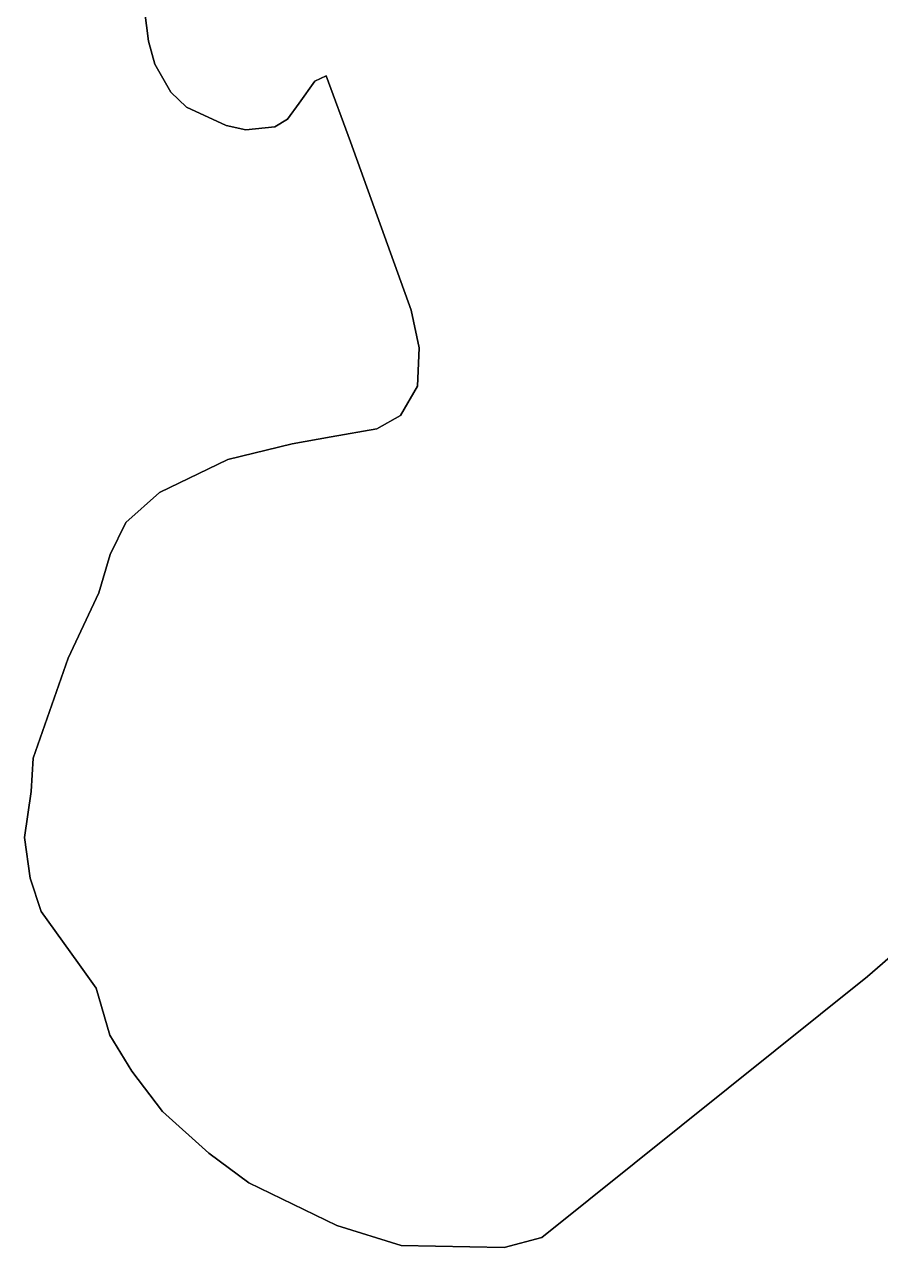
# Model space of a CAD drawing. Header units: inches. Extents: x 130170 to 284068, y 377793 to 804530.
# Drawn here: x 184759 to 186756, y 498581 to 501435 of the extents above; entities that cross this region are included whole.
import ezdxf

# ---------------------------------------------------------------- set-up
doc = ezdxf.new("R2010")
doc.units = ezdxf.units.IN
doc.header["$MEASUREMENT"] = 0
doc.layers.add('muni_il', color=7, linetype='Continuous')

msp = doc.modelspace()

# ---------------------------------------------------------------- linework, layer by layer
at = {"layer": 'muni_il'}
for points in [[(185034.7, 501506.3), (185048.7, 501396), (185063.1, 501342.8), (185100.2, 501277.1), (185137.3, 501242.1), (185229.6, 501199.7), (185275.2, 501189.1), (185343.1, 501196.5), (185372.8, 501214.5), (185400.3, 501251.7), (185436.4, 501302.5), (185462.9, 501315.3), (185520.1, 501161.5), (185661, 500768.2), (185679.6, 500680.5), (185676.2, 500591.1), (185636.5, 500522.7), (185580.9, 500491.5), (185474.6, 500473), (185383.5, 500456.7), (185233.2, 500420), (185074.1, 500342.8), (184995.6, 500273), (184958.8, 500198), (184932.7, 500108.9), (184861, 499956.8), (184779.6, 499723), (184774.7, 499645.2), (184759, 499538.1), (184772.1, 499443.3), (184798.1, 499365.2), (184883.7, 499246.4), (184926.3, 499186.4), (184958, 499076.4), (185009.6, 498993.1), (185081.1, 498898.3), (185189, 498801.6), (185282.9, 498732.5), (185487.9, 498632.3), (185637.8, 498586), (185878.6, 498581.2), (185965.9, 498604.9), (186725.7, 499213.4), (187119, 499554.6)], [(187119, 499554.6), (186725.7, 499213.4), (185965.9, 498604.9), (185878.6, 498581.2), (185637.8, 498586), (185487.9, 498632.3), (185282.9, 498732.5), (185189, 498801.6), (185081.1, 498898.3), (185009.6, 498993.1), (184958, 499076.4), (184926.3, 499186.4), (184883.7, 499246.4), (184798.1, 499365.2), (184772.1, 499443.3), (184759, 499538.1), (184774.7, 499645.2), (184779.6, 499723), (184861, 499956.8), (184932.7, 500108.9), (184958.8, 500198), (184995.6, 500273), (185074.1, 500342.8), (185233.2, 500420), (185383.5, 500456.7), (185474.6, 500473), (185580.9, 500491.5), (185636.5, 500522.7), (185676.2, 500591.1), (185679.6, 500680.5), (185661, 500768.2), (185520.1, 501161.5), (185462.9, 501315.3), (185436.4, 501302.5), (185400.3, 501251.7), (185372.8, 501214.5), (185343.1, 501196.5), (185275.2, 501189.1), (185229.6, 501199.7), (185137.3, 501242.1), (185100.2, 501277.1), (185063.1, 501342.8), (185048.7, 501396), (185034.7, 501506.3)]]:
    msp.add_lwpolyline(points, dxfattribs=at)

doc.saveas('drawing.dxf')
